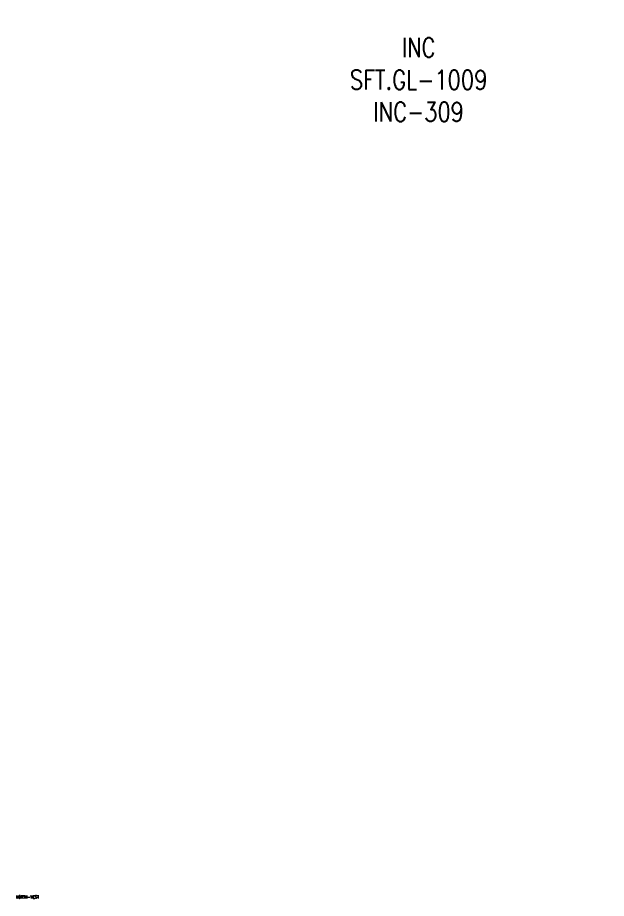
# Model space of a CAD drawing. Header units: inches. Extents: x 841 to 14369, y -5431 to -3225.
# Drawn here: x 12532 to 13296, y -5368 to -4225 of the extents above; entities that cross this region are included whole.
import ezdxf
from ezdxf.xclip import XClip

# ---------------------------------------------------------------- set-up
doc = ezdxf.new("R2010")
doc.units = ezdxf.units.IN
doc.header["$MEASUREMENT"] = 0
doc.header["$XCLIPFRAME"] = 0
doc.linetypes.add('INC-200$0$NBK_CenterX2', pattern=[1.083333, 0.666667, -0.125, 0.166667, -0.125])
doc.linetypes.add('NBK_CenterX2', pattern=[1.083333, 0.666667, -0.125, 0.166667, -0.125])
doc.layers.get('Defpoints').update_dxf_attribs({"color": 250, "lineweight": 0})
doc.layers.add('!Gridline', color=112, linetype='NBK_CenterX2', lineweight=5)
doc.layers.add('INC-200$0$!Gridline', color=112, linetype='INC-200$0$NBK_CenterX2', lineweight=5)
doc.layers.add('ITEMS INFO', color=250, linetype='Continuous', plot=False)
doc.styles.add('Romans', font='romans.shx', dxfattribs={"width": 0.8})

# ---------------------------------------------------------------- blocks, each defined once
blk = doc.blocks.new('GRID_ELEV WEST_W')
at = {"layer": '!Gridline'}
for p, q in [((0.03, -1231.31), (0.03, 403.85)), ((169.68, -1231.31), (169.68, 403.85)), ((450.93, -1231.31), (450.93, 403.85)), ((540.21, -1231.31), (540.21, 403.85))]:
    blk.add_line(p, q, dxfattribs=at)
blk = doc.blocks.new('WEST MOVEMENT FLASHING')
at = {"layer": 'ITEMS INFO', "color": 2, "insert": (-25, 42.8), "char_height": 3.75, "width": 8.25, "attachment_point": 5, "style": 'Romans'}
blk.add_mtext('NORTH-WEST', dxfattribs=at)

msp = doc.modelspace()

# ---------------------------------------------------------------- block references
at = {"layer": 'INC-200$0$!Gridline'}
ref = msp.add_blockref('GRID_ELEV WEST_W', (12569.7, -3792.1), dxfattribs=dict(at, xscale=1.344, yscale=1.344, zscale=1.344))
XClip(ref).set_block_clipping_path([(-8786.922099755, -296.1352419663), (1098.9748672036, 683.7940378179)])

# ---------------------------------------------------------------- texts
at = {"layer": 'Defpoints', "color": 7, "insert": (13052.1, -4306), "char_height": 25, "width": 236.355, "attachment_point": 5, "style": 'Romans', "bg_fill": 3, "box_fill_scale": 1.2, "bg_fill_color": 256, "bg_fill_transparency": 0}
msp.add_mtext('INC SFT.GL-1009 \\C1;INC-309', dxfattribs=at)

# ---------------------------------------------------------------- next in the draw order: block references
at = {"color": 144}
msp.add_blockref('WEST MOVEMENT FLASHING', (12569.7, -5409.1), dxfattribs=at)

doc.saveas('drawing.dxf')
